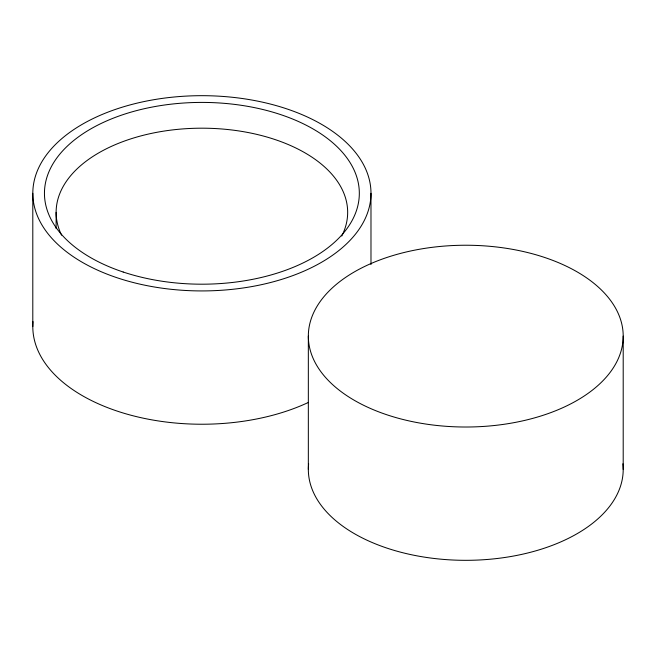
<?xml version="1.0" encoding="UTF-8"?>
<svg xmlns="http://www.w3.org/2000/svg" width="656" height="656" viewBox="0 0 656 656"><rect width="100%" height="100%" fill="white"/><g stroke="black" fill="none" stroke-linecap="round" stroke-linejoin="round"><path stroke-width="0.98" d="M623.2 336.126A157.432 90.889 0 0 1 387.048 414.838A157.432 90.889 0 0 1 387.048 257.414A157.432 90.889 0 0 1 623.2 336.126L623.2 469.434M370.984 193.299A169.092 97.629 0 0 1 117.35 277.849A169.092 97.629 0 0 1 117.35 108.757A169.092 97.629 0 0 1 370.984 193.299L370.984 264.532M308.336 336.126L308.336 469.434M56.121 212.347L56.121 228.616M32.8 193.299L32.8 326.606M308.5 402.382A169.092 97.629 0 0 1 125.337 413.657A169.092 97.629 0 0 1 33.021 321.629M622.897 463.792A157.432 90.889 0 0 1 465.768 560.322A157.432 90.889 0 0 1 308.64 463.792M61.574 235.143A145.771 84.157 0 0 1 202.72 128.191A145.771 84.157 0 0 1 341.76 236.053M123.18 272.019A157.432 90.889 0 0 0 359.324 193.299A157.432 90.889 0 0 0 123.18 114.587A157.432 90.889 0 0 0 123.18 272.019"/></g></svg>
